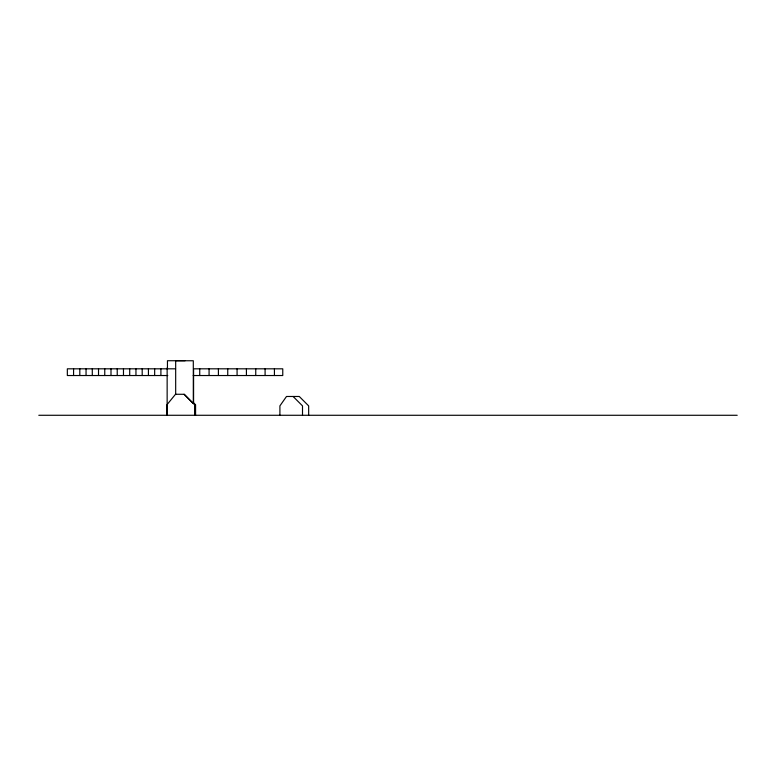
<?xml version="1.0" encoding="UTF-8"?>
<svg xmlns="http://www.w3.org/2000/svg" width="776" height="776" viewBox="0 0 776 776"><rect width="100%" height="100%" fill="white"/><g stroke="black" fill="none" stroke-linecap="round" stroke-linejoin="round"><path stroke-width="1.16" d="M185.076 360.724L167.451 360.724L167.451 369.066M175.551 368.813L67.337 368.813L67.337 375.526L167.791 375.535M193.205 375.535L282.765 375.526L282.765 368.813L193.583 368.813L193.583 403.365M38.8 415.276L737.2 415.276M293.105 396.478L302.504 405.877L302.504 415.276M193.156 402.346L195.581 404.771L195.581 415.276M184.087 394.266L194.592 404.771L194.592 415.276M308.664 415.276L308.664 405.877L299.264 396.478L286.499 396.478L279.903 405.877L279.903 415.276M274.423 368.813L274.423 375.526M265.091 368.813L265.091 375.526M255.75 368.813L255.75 375.526M246.419 368.813L246.419 375.526M237.078 368.813L237.078 375.526M227.746 368.813L227.746 375.526M218.405 368.813L218.405 375.526M209.074 368.813L209.074 375.526M199.733 368.813L199.733 375.526M175.677 394.295L175.677 360.753L193.302 360.753L193.302 403.471L184.251 394.295L175.512 394.266L166.937 404.771L166.937 415.276M167.383 367.281L167.383 367.824M167.141 368.813L167.141 415.276M160.904 368.813L160.904 375.526M154.666 368.813L154.666 375.526M148.429 368.813L148.429 375.526M142.192 368.813L142.192 375.526M135.955 368.813L135.955 375.526M129.708 368.813L129.708 375.526M123.471 368.813L123.471 375.526M117.234 368.813L117.234 375.526M110.997 368.813L110.997 375.526M104.76 368.813L104.76 375.526M98.523 368.813L98.523 375.526M92.286 368.813L92.286 375.526M86.049 368.813L86.049 375.526M79.812 368.813L79.812 375.526M73.574 368.813L73.574 375.526"/></g></svg>
